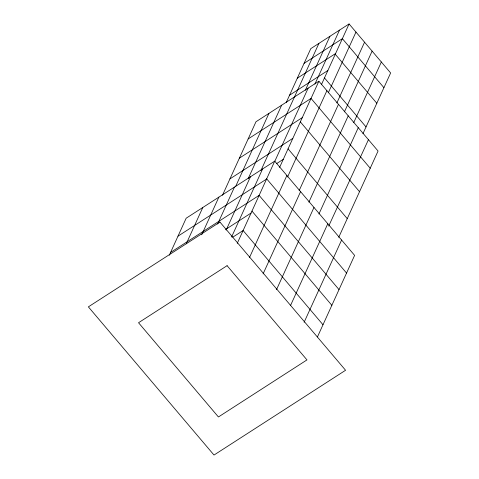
<?xml version="1.0" encoding="UTF-8"?>
<svg xmlns="http://www.w3.org/2000/svg" width="479" height="479" viewBox="0 0 479 479"><rect width="100%" height="100%" fill="white"/><g stroke="black" fill="none" stroke-linecap="round" stroke-linejoin="round"><path stroke-width="0.72" d="M169.309 255.217L186.169 218.214L274.724 161.148L354.61 255.379L317.451 336.917M186.259 243.769L202.785 207.509M201.725 234.764L218.867 197.144M222.466 195.288L255.984 121.744L318.876 81.214L378.063 151.029L338.749 237.297M217.628 224.034L234.459 187.097M235.5 186.762L268.935 113.397M248.218 178.571L281.652 105.206M226.178 230.04L250.439 176.799M286.244 102.482L310.787 48.63L349.083 23.95L390.63 72.952L362.956 133.677M261.007 170.326L318.906 43.397M231.579 237.003L262.582 168.973M305.339 90.262L329.935 36.29M237.255 243.368L274.724 161.148M274.718 161.489L308.153 88.124M314.913 84.088L339.509 30.117M279.604 167.393L318.876 81.214M321.415 84.663L349.083 23.95M249.415 257.708L286.885 175.494M287.568 176.985L326.9 90.681M328.295 92.794L355.969 32.069M336.881 102.919L364.555 42.2M299.136 190.63L338.467 104.326M263.109 273.862L300.578 191.642M344.437 111.835L372.111 51.109M308.895 202.138L348.227 115.834M276.509 289.669L313.979 207.449M353.67 122.72L381.344 61.995M318.936 213.981L358.268 127.677M290.627 305.285L327.792 223.741M304.135 322.253L341.605 240.033M328.696 226.088L368.447 139.682M304.075 63.354L342.371 38.673L383.919 87.681M297.309 78.197L335.611 53.516M289.573 95.177L327.87 70.497M248.14 138.958L311.033 98.429L370.219 168.243M239.398 158.142L302.291 117.612M229.944 178.883L292.837 138.353M276.73 163.537L283.287 159.315M177.99 236.159L266.546 179.092M170.578 252.433L259.127 195.372L339.018 289.597M225.561 229.483L251.074 213.047M232.788 237.171L243.11 230.525L322.996 324.75M335.27 54.265L376.817 103.266M324.487 77.921L366.034 126.923M300.345 121.876L359.531 191.69M288.059 148.831L347.251 218.646M266.665 178.835L346.551 273.066M251.966 211.089L331.851 305.321M219.939 222.076L88.37 306.859L214.005 455.05L345.575 370.267L219.939 222.076M227.088 265.677L138.533 322.738L218.424 416.969L306.973 359.903L227.088 265.677"/></g></svg>
